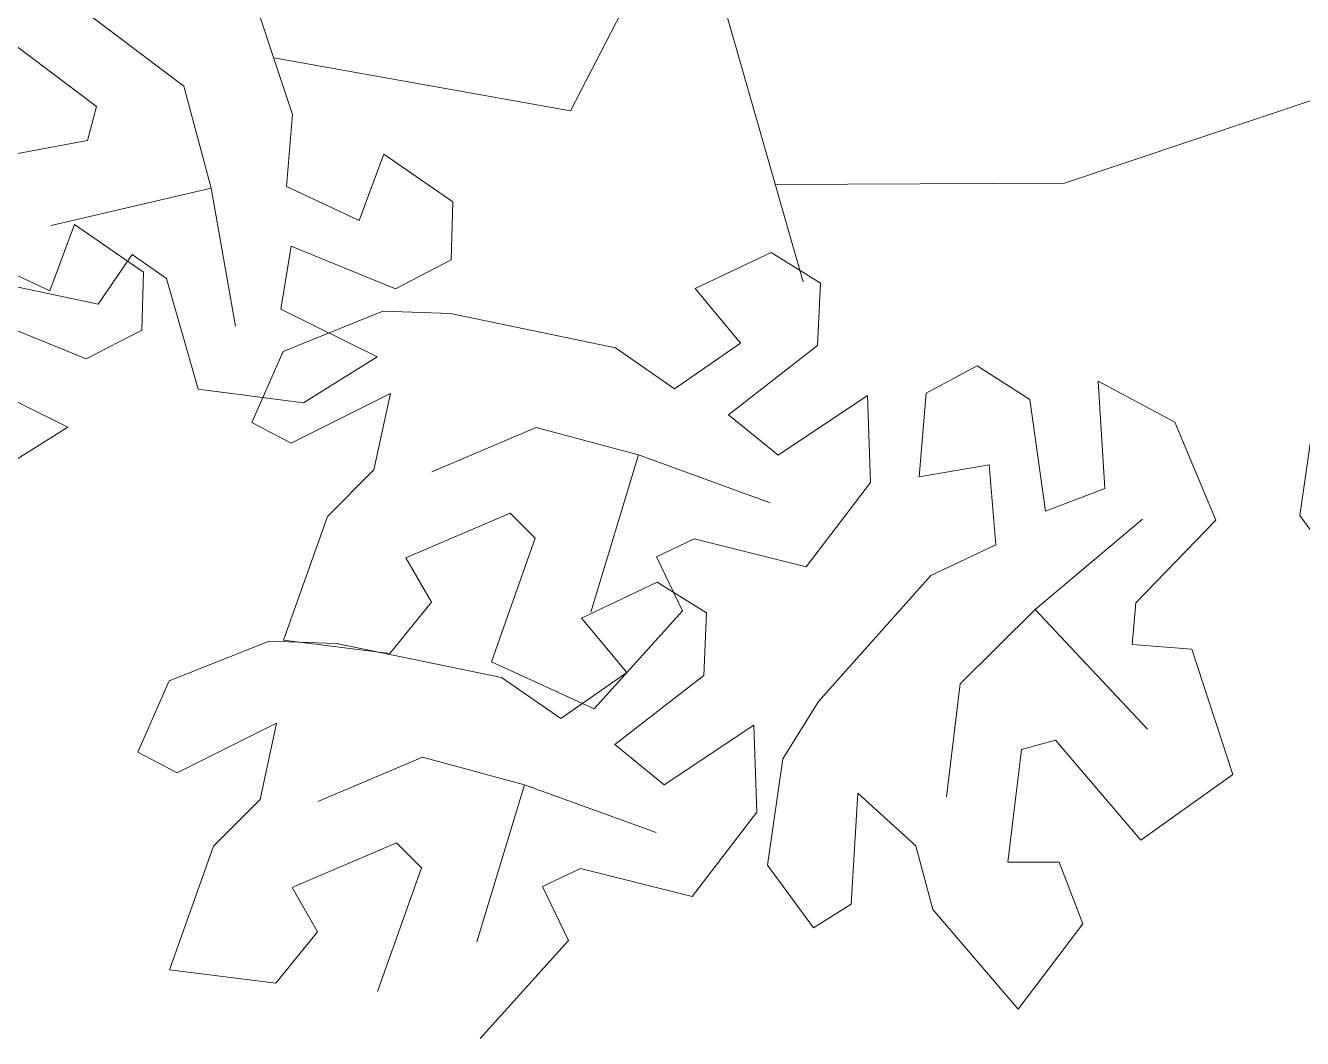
# Model space of a CAD drawing. Header units: metres. Extents: x -1 to 106, y -6 to 62.
# Drawn here: x 38.483 to 40.521, y 5.754 to 7.372 of the extents above; entities that cross this region are included whole.
import ezdxf

# ---------------------------------------------------------------- set-up
doc = ezdxf.new("R2010")
doc.units = ezdxf.units.M
doc.layers.add('AL_VEGETAÇÃO', color=7, linetype='Continuous', lineweight=5)
doc.layers.add('ARQ_1100_BASE_TÉRREO_GARAGEM_dwg', color=7, linetype='Continuous', lineweight=5, true_color=0x767676)

# ---------------------------------------------------------------- blocks, each defined once
blk = doc.blocks.new('ARQ_1100_BASE_TÉRREO_GARAGEM_dwg_arv7p-3723933-TÉRREO 1_20')
at = {"layer": 'AL_VEGETAÇÃO', "color": 253, "true_color": 0xaaaaaa, "flags": 128}
for points in [[(110.2123, -15.2715), (110.297, -15.5268), (110.2873, -15.6415), (110.4034, -15.6961), (110.4426, -15.5899), (110.5528, -15.666), (110.5498, -15.7586), (110.4612, -15.8048), (110.2945, -15.7368), (110.2783, -15.8374), (110.432, -15.9136), (110.3144, -15.9871), (110.1461, -15.9653), (110.0956, -15.7884), (110.0406, -15.7504), (109.9867, -15.8294), (109.7805, -15.7857), (109.7634, -15.6063), (109.9695, -15.5681), (109.9841, -15.5136), (109.8391, -15.4049), (109.7984, -15.4756), (109.6939, -15.4592), (109.6275, -15.3014)], [(109.7935, -15.7537), (109.9096, -15.8084), (109.9488, -15.7022), (110.059, -15.7783), (110.056, -15.8709), (109.9674, -15.917), (109.8007, -15.8491)], [(109.7845, -15.9497), (109.9382, -16.0259), (109.8206, -16.0993)], [(111.1122, -15.794), (110.9884, -15.3628), (110.8868, -15.2368), (110.7404, -15.5206), (110.267, -15.4362)], [(111.9784, -16.2669), (111.905, -16.1669), (111.9294, -15.997)], [(110.1669, -15.6443), (110.1235, -15.4811), (109.9785, -15.3721)], [(111.0676, -15.6386), (111.529, -15.6362), (112.2502, -15.3944)], [(110.2058, -15.8646), (110.1669, -15.6443), (109.9113, -15.704)], [(110.849, -16.0703), (110.6859, -16.0264), (110.5191, -16.0974)], [(111.0592, -16.1468), (110.849, -16.0703), (110.7729, -16.3215)], [(111.6536, -16.173), (111.4823, -16.3168), (111.6618, -16.5083)], [(110.4325, -16.9273), (110.5025, -16.7297), (110.4626, -16.6898), (110.296, -16.761), (110.3369, -16.8316), (110.2704, -16.9139), (110.1005, -16.8925), (110.1707, -16.6951), (110.2451, -16.6207), (110.2714, -16.4986), (110.1128, -16.5778), (110.05, -16.5448), (110.1, -16.4312), (110.2593, -16.3674), (110.3671, -16.3711), (110.6305, -16.4254), (110.725, -16.4911), (110.8303, -16.4179), (110.7579, -16.3309), (110.879, -16.2735), (110.9576, -16.3224), (110.9533, -16.4222), (110.8111, -16.5325), (110.8901, -16.5969), (111.033, -16.5019), (111.0378, -16.6405), (110.9348, -16.7753), (110.7564, -16.7307), (110.6959, -16.7593), (110.7374, -16.8454), (110.5964, -17.0021)], [(111.4823, -16.3168), (111.3627, -16.436), (111.3408, -16.616)], [(110.6672, -16.5968), (110.5042, -16.5528), (110.3373, -16.6239)], [(110.8774, -16.6732), (110.6672, -16.5968), (110.5911, -16.848)]]:
    blk.add_lwpolyline(points, dxfattribs=at)
for points in [[(110.8123, -15.899), (110.9067, -15.9646), (111.0121, -15.8915), (110.9397, -15.8044), (111.0608, -15.747), (111.1394, -15.7959), (111.1351, -15.8957), (110.9929, -16.0061), (111.0719, -16.0704), (111.2148, -15.9754), (111.2196, -16.114), (111.1166, -16.2488), (110.9381, -16.2042), (110.8777, -16.2328), (110.9191, -16.319), (110.7782, -16.4756), (110.6143, -16.4008), (110.6843, -16.2032), (110.6444, -16.1633), (110.4777, -16.2346), (110.5187, -16.3052), (110.4521, -16.3874), (110.2823, -16.366), (110.3524, -16.1686), (110.4268, -16.0942), (110.4532, -15.9721), (110.2945, -16.0514), (110.2318, -16.0183), (110.2817, -15.9048), (110.441, -15.8409), (110.5489, -15.8446)], [(111.3156, -16.2629), (111.4196, -16.2139), (111.4089, -16.0861), (111.2974, -16.1053), (111.3082, -15.9717), (111.3899, -15.9281), (111.4741, -15.9817), (111.4986, -16.16), (111.5938, -16.1238), (111.583, -15.9525), (111.7054, -16.0177), (111.7707, -16.1743), (111.6428, -16.3065), (111.6374, -16.3732), (111.7327, -16.3804), (111.7979, -16.5807), (111.6511, -16.6853), (111.515, -16.5259), (111.4606, -16.5405), (111.4389, -16.7204), (111.5205, -16.7204), (111.5585, -16.819), (111.455, -16.9554), (111.3191, -16.796), (111.2919, -16.6944), (111.1993, -16.6105), (111.1886, -16.7875), (111.1286, -16.8253), (111.0553, -16.7253), (111.0796, -16.5554), (111.1367, -16.4639)]]:
    blk.add_lwpolyline(points, close=True, dxfattribs=at)
blk = doc.blocks.new('ARQ_1100_BASE_TÉRREO_GARAGEM_dwg-3696053-TÉRREO 1_20')
blk.add_blockref('ARQ_1100_BASE_TÉRREO_GARAGEM_dwg_arv7p-3723933-TÉRREO 1_20', (-71.388, 22.7563))

msp = doc.modelspace()

# ---------------------------------------------------------------- block references
at = {"layer": 'ARQ_1100_BASE_TÉRREO_GARAGEM_dwg', "color": 253, "true_color": 0xaaaaaa}
msp.add_blockref('ARQ_1100_BASE_TÉRREO_GARAGEM_dwg-3696053-TÉRREO 1_20', (0, 0), dxfattribs=at)

doc.saveas('drawing.dxf')
